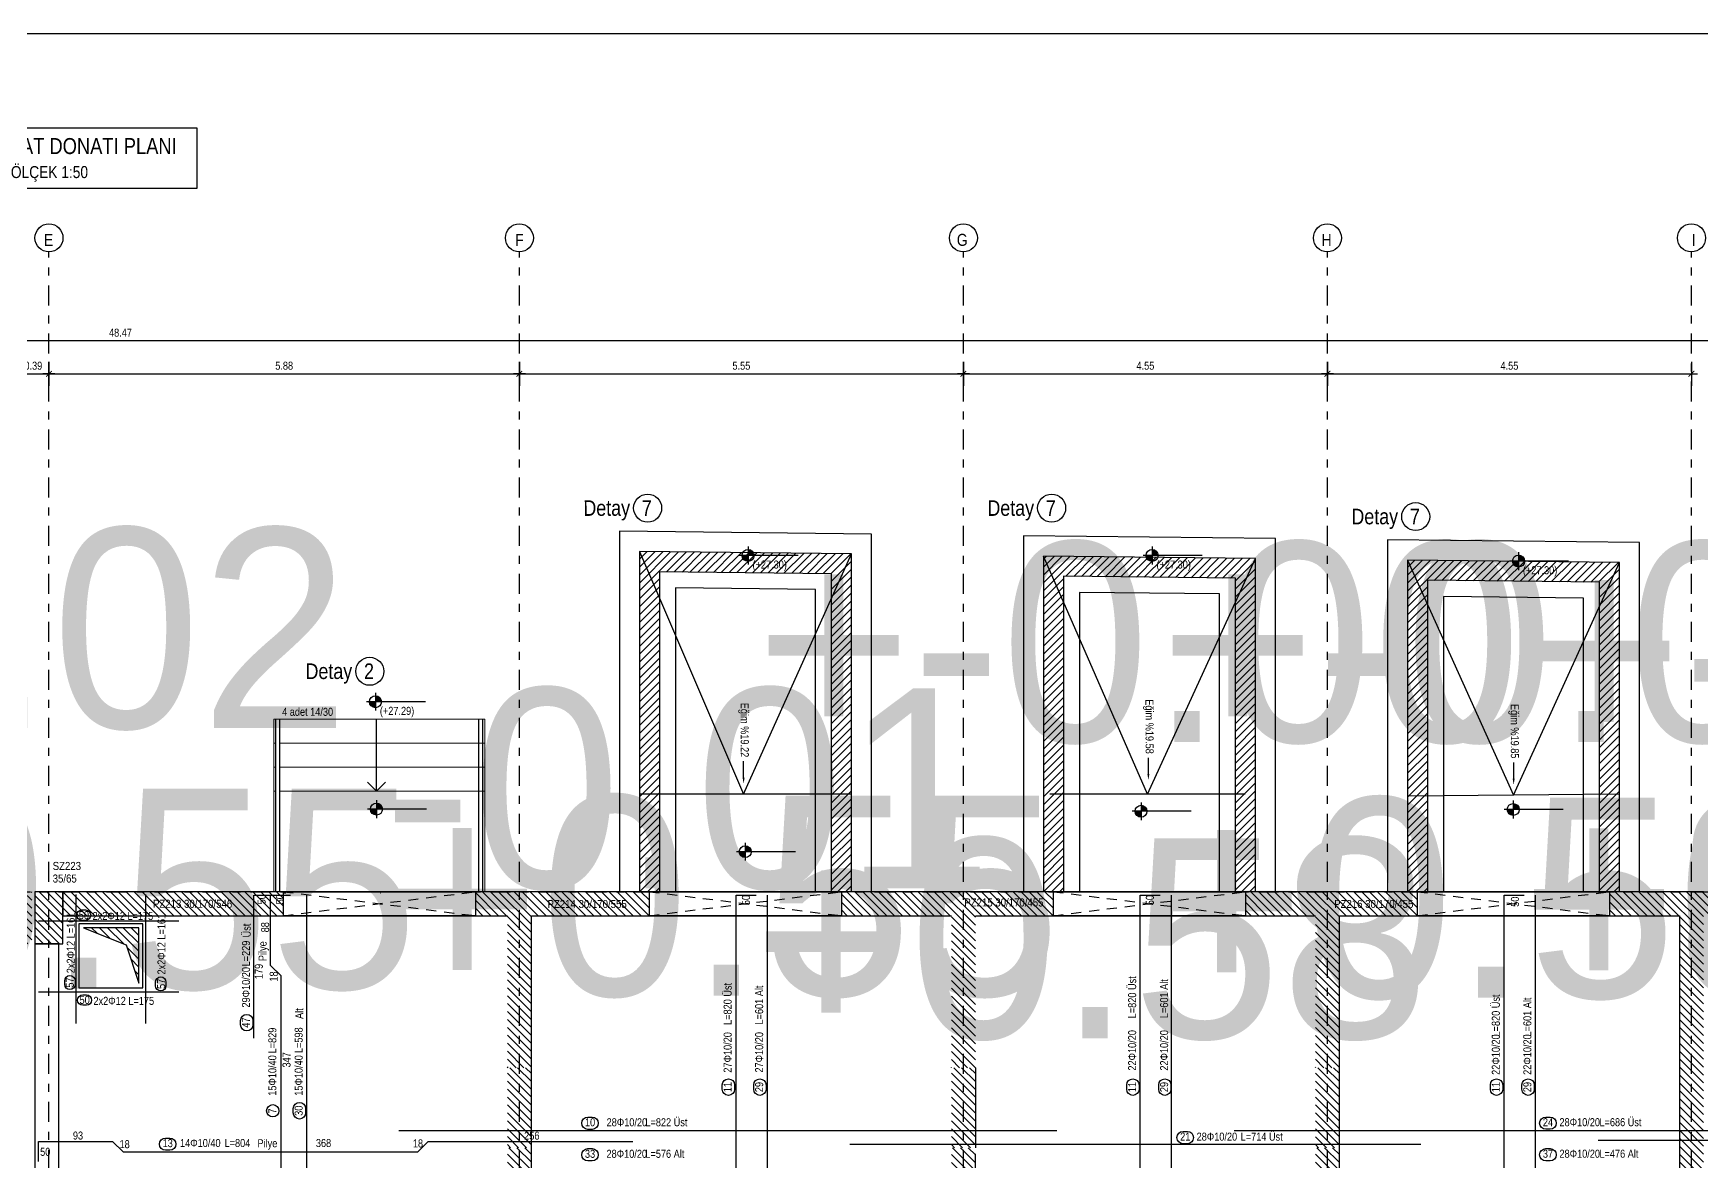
# Model space of a CAD drawing. Header units: metres. Extents: x 419734 to 420376, y 4564732 to 4565123.
# Drawn here: x 419954.22 to 419975.08, y 4565108.75 to 4565122.85 of the extents above; entities that cross this region are included whole.
import ezdxf
from ezdxf import colors
from ezdxf.entities.mleader import LeaderData, LeaderLine
from ezdxf.enums import TextEntityAlignment as Align
from ezdxf.math import Vec2, Vec3

# ---------------------------------------------------------------- set-up
doc = ezdxf.new("R2018")
doc.units = ezdxf.units.M
for name, pattern in [('CONTINUA', [0]), ('NASCOSTA', [0.375, 0.25, -0.125]), ('TRATTO-PUNTO', [1, 0.5, -0.25, 0, -0.25])]:
    doc.linetypes.add(name, pattern=pattern)
doc.layers.get('Defpoints').update_dxf_attribs({"color": 5})
for name, color, linetype in [("07-ENTITA' COPRENTE", 7, 'Continuous'), ('07-TITOLI', 4, 'CONTINUA'), ('SW_ASSI', 7, 'TRATTO-PUNTO'), ('SW_CANDELE', 252, 'Continuous'), ('SW_DIM', 33, 'Continuous'), ('SW_DIR', 33, 'Continuous'), ('SW_MAGRONE', 2, 'Continuous'), ('SW_QUOTE', 1, 'Continuous'), ('SW_SEZIONI-ARMATURA', 3, 'Continuous'), ('SW_SEZIONI_CARPENTERIA', 4, 'Continuous'), ('SW_SOTTILE_02', 1, 'Continuous'), ('SW_TESTI', 2, 'Continuous'), ('SW_TRATT_GRIGIO', 252, 'NASCOSTA'), ('SW_TRATTEGGIO_252', 252, 'Continuous'), ('SW_TXT_TESTI', 1, 'Continuous')]:
    doc.layers.add(name, color=color, linetype=linetype)
doc.layers.add('SWS_STR_Sottili-01', color=9, linetype='Continuous', lineweight=15)
doc.styles.add('Arial Narrow_5', font='ARIALN.TTF', dxfattribs={"height": 0.5})
doc.styles.add('ITALFERR', font='romans.shx', dxfattribs={"width": 0.8})
doc.styles.get("Standard").update_dxf_attribs({"font": 'arial.ttf'})
doc.styles.add('SWS', font='ARIALN.TTF')
doc.dimstyles.new('DIM-SW-50_m', dxfattribs={"dimtxt": 0.1, "dimasz": 0.075, "dimexe": 0.125, "dimexo": 0.125, "dimgap": 0.05, "dimtad": 1, "dimzin": 1, "dimdsep": 46, "dimtxsty": 'SWS', "dimblk1": 'D', "dimblk2": 'D', "dimsah": 1, "dimcen": 0.0075, "dimdle": 0.0625, "dimse1": 1, "dimse2": 1, "dimclrd": 256, "dimclre": 256, "dimclrt": 256, "dimazin": 0, "dimtfac": 0.75, "dimtmove": 1, "dimatfit": 3, "dimldrblk": 'D', "dimfxl": 0.125, "dimtvp": 1.5, "dimtolj": 1, "dimtzin": 0, "dimarcsym": 0})
pattern_1 = [(45, (109.6133, 107.38215), (-0.0494974746831, 0.0494974746831), [])]

# ---------------------------------------------------------------- blocks, each defined once
blk = doc.blocks.new('*U571')
at = {"layer": 'SW_TESTI', "color": 3, "style": 'ITALFERR', "width": 0.8}
for tag, p in [('EVENTUALE_1', (0, -0.6)), ('EVENTUALE_2', (0, -1.25))]:
    blk.add_attdef(tag, text='', height=0.3, dxfattribs=at).set_placement(p, align=Align.CENTER)
at = {"layer": 'SW_TESTI', "color": 2, "style": 'ITALFERR', "width": 0.8}
blk.add_attdef('EVENTUALE_3', text='', height=0.3, dxfattribs=at).set_placement((0, -1.9), align=Align.CENTER)
at = {"color": 255}
blk.add_wipeout([(-3.694, 1.5), (-3.694, 0), (3.694, 0), (3.694, 1.5)], dxfattribs=at).dxf.layer = "07-ENTITA' COPRENTE"
at = {"layer": 'SW_SOTTILE_02', "ltscale": 0.02}
blk.add_lwpolyline([(-3.694, 0), (3.694, 0), (3.694, 1.5), (-3.694, 1.5)], close=True, dxfattribs=at)
at = {"layer": 'SW_TESTI', "color": 3, "style": 'ITALFERR', "width": 0.8}
blk.add_attdef('TITOLO', text='', height=0.4, dxfattribs=at).set_placement((0, 0.85), align=Align.CENTER)
at = {"layer": 'SW_TESTI', "color": 2, "style": 'ITALFERR', "width": 0.8}
blk.add_attdef('SCALA', text='', height=0.3, dxfattribs=at).set_placement((0, 0.25), align=Align.CENTER)
blk = doc.blocks.new('*U189')
h = blk.add_hatch(color=256)
h.dxf.hatch_style = 1
h.paths.add_polyline_path([(0, 0), (-0.00149, 0, 0.198912), (-0.00105, -0.00105, 0.198912), (0, -0.00149)])
h.paths.add_polyline_path([(0.00149, 0, 0.198912), (0.00105, 0.00105, 0.198912), (0, 0.00149), (0, 0)])
for p, q in [((0.01253, 0), (-0.00223, 0)), ((0, 0.00223), (0, -0.00223))]:
    blk.add_line(p, q)
blk.add_circle((0, 0), 0.00149)
at = {"color": 2, "lineweight": 30, "flags": 104}
blk.add_attdef('TRAC', text='', height=0.0025, dxfattribs=at).set_placement((0.00191, 0.00337), align=Align.TOP_LEFT)
blk = doc.blocks.new('D')
for p, q in [((-1, 0), (1, 0)), ((0, 2), (0, -2))]:
    blk.add_line(p, q)
at = {"const_width": 0.141}
blk.add_lwpolyline([(0.48, 0.48), (-0.48, -0.48)], dxfattribs=at)
blk = doc.blocks.new('*D613')
at = {"layer": 'Defpoints', "color": 0, "ltscale": 0.5, "transparency": 16777216}
for p in [(419954.418, 4565118.597), (419954.028, 4565118.169), (419954.418, 4565118.184)]:
    blk.add_point(p, dxfattribs=at)
at = {"layer": 'SW_DIM', "lineweight": -2, "ltscale": 0.5, "transparency": 16777216}
blk.add_line((419954.103, 4565118.597), (419954.343, 4565118.597), dxfattribs=at)
at = {"layer": 'SW_DIM', "lineweight": -2, "ltscale": 0.5, "transparency": 16777216, "xscale": 0.075, "yscale": 0.075, "zscale": 0.075, "rotation": 180}
blk.add_blockref('D', (419954.028, 4565118.597), dxfattribs=at)
at = {"layer": 'SW_DIM', "lineweight": -2, "ltscale": 0.5, "transparency": 16777216, "xscale": 0.075, "yscale": 0.075, "zscale": 0.075}
blk.add_blockref('D', (419954.418, 4565118.597), dxfattribs=at)
at = {"layer": 'SW_DIM', "ltscale": 0.5, "transparency": 16777216, "insert": (419954.223, 4565118.698), "char_height": 0.1, "attachment_point": 5, "style": 'SWS'}
blk.add_mtext('\\A1;0.39', dxfattribs=at)
blk = doc.blocks.new('*D614')
at = {"layer": 'Defpoints', "color": 0, "ltscale": 0.5, "transparency": 16777216}
for p in [(419960.298, 4565118.597), (419954.418, 4565118.184), (419960.298, 4565118.154)]:
    blk.add_point(p, dxfattribs=at)
at = {"layer": 'SW_DIM', "lineweight": -2, "ltscale": 0.5, "transparency": 16777216}
blk.add_line((419954.493, 4565118.597), (419960.223, 4565118.597), dxfattribs=at)
at = {"layer": 'SW_DIM', "lineweight": -2, "ltscale": 0.5, "transparency": 16777216, "xscale": 0.075, "yscale": 0.075, "zscale": 0.075, "rotation": 180}
blk.add_blockref('D', (419954.418, 4565118.597), dxfattribs=at)
at = {"layer": 'SW_DIM', "lineweight": -2, "ltscale": 0.5, "transparency": 16777216, "xscale": 0.075, "yscale": 0.075, "zscale": 0.075}
blk.add_blockref('D', (419960.298, 4565118.597), dxfattribs=at)
at = {"layer": 'SW_DIM', "ltscale": 0.5, "transparency": 16777216, "insert": (419957.358, 4565118.698), "char_height": 0.1, "attachment_point": 5, "style": 'SWS'}
blk.add_mtext('\\A1;5.88', dxfattribs=at)
blk = doc.blocks.new('*D615')
at = {"layer": 'Defpoints', "color": 0, "ltscale": 0.5, "transparency": 16777216}
for p in [(419965.848, 4565118.597), (419960.298, 4565118.154), (419965.848, 4565118.048)]:
    blk.add_point(p, dxfattribs=at)
at = {"layer": 'SW_DIM', "lineweight": -2, "ltscale": 0.5, "transparency": 16777216}
blk.add_line((419960.373, 4565118.597), (419965.773, 4565118.597), dxfattribs=at)
at = {"layer": 'SW_DIM', "lineweight": -2, "ltscale": 0.5, "transparency": 16777216, "xscale": 0.075, "yscale": 0.075, "zscale": 0.075, "rotation": 180}
blk.add_blockref('D', (419960.298, 4565118.597), dxfattribs=at)
at = {"layer": 'SW_DIM', "lineweight": -2, "ltscale": 0.5, "transparency": 16777216, "xscale": 0.075, "yscale": 0.075, "zscale": 0.075}
blk.add_blockref('D', (419965.848, 4565118.597), dxfattribs=at)
at = {"layer": 'SW_DIM', "ltscale": 0.5, "transparency": 16777216, "insert": (419963.073, 4565118.698), "char_height": 0.1, "attachment_point": 5, "style": 'SWS'}
blk.add_mtext('\\A1;5.55', dxfattribs=at)
blk = doc.blocks.new('*D616')
at = {"layer": 'Defpoints', "color": 0, "ltscale": 0.5, "transparency": 16777216}
for p in [(419970.398, 4565118.597), (419965.848, 4565118.048), (419970.398, 4565117.957)]:
    blk.add_point(p, dxfattribs=at)
at = {"layer": 'SW_DIM', "lineweight": -2, "ltscale": 0.5, "transparency": 16777216}
blk.add_line((419965.923, 4565118.597), (419970.323, 4565118.597), dxfattribs=at)
at = {"layer": 'SW_DIM', "lineweight": -2, "ltscale": 0.5, "transparency": 16777216, "xscale": 0.075, "yscale": 0.075, "zscale": 0.075, "rotation": 180}
blk.add_blockref('D', (419965.848, 4565118.597), dxfattribs=at)
at = {"layer": 'SW_DIM', "lineweight": -2, "ltscale": 0.5, "transparency": 16777216, "xscale": 0.075, "yscale": 0.075, "zscale": 0.075}
blk.add_blockref('D', (419970.398, 4565118.597), dxfattribs=at)
at = {"layer": 'SW_DIM', "ltscale": 0.5, "transparency": 16777216, "insert": (419968.123, 4565118.698), "char_height": 0.1, "attachment_point": 5, "style": 'SWS'}
blk.add_mtext('\\A1;4.55', dxfattribs=at)
blk = doc.blocks.new('*D617')
at = {"layer": 'Defpoints', "color": 0, "ltscale": 0.5, "transparency": 16777216}
for p in [(419974.948, 4565118.597), (419970.398, 4565117.957), (419974.948, 4565118.018)]:
    blk.add_point(p, dxfattribs=at)
at = {"layer": 'SW_DIM', "lineweight": -2, "ltscale": 0.5, "transparency": 16777216}
blk.add_line((419970.473, 4565118.597), (419974.873, 4565118.597), dxfattribs=at)
at = {"layer": 'SW_DIM', "lineweight": -2, "ltscale": 0.5, "transparency": 16777216, "xscale": 0.075, "yscale": 0.075, "zscale": 0.075, "rotation": 180}
blk.add_blockref('D', (419970.398, 4565118.597), dxfattribs=at)
at = {"layer": 'SW_DIM', "lineweight": -2, "ltscale": 0.5, "transparency": 16777216, "xscale": 0.075, "yscale": 0.075, "zscale": 0.075}
blk.add_blockref('D', (419974.948, 4565118.597), dxfattribs=at)
at = {"layer": 'SW_DIM', "ltscale": 0.5, "transparency": 16777216, "insert": (419972.673, 4565118.698), "char_height": 0.1, "attachment_point": 5, "style": 'SWS'}
blk.add_mtext('\\A1;4.55', dxfattribs=at)
blk = doc.blocks.new('*D619')
at = {"layer": 'Defpoints', "color": 0, "ltscale": 0.5, "transparency": 16777216}
for p in [(419931.075, 4565119.01), (419931.075, 4565118.324), (419979.548, 4565118.324)]:
    blk.add_point(p, dxfattribs=at)
at = {"layer": 'SW_DIM', "lineweight": -2, "ltscale": 0.5, "transparency": 16777216}
blk.add_line((419979.473, 4565119.01), (419931.15, 4565119.01), dxfattribs=at)
at = {"layer": 'SW_DIM', "lineweight": -2, "ltscale": 0.5, "transparency": 16777216, "xscale": 0.075, "yscale": 0.075, "zscale": 0.075, "rotation": 180}
blk.add_blockref('D', (419931.075, 4565119.01), dxfattribs=at)
at = {"layer": 'SW_DIM', "lineweight": -2, "ltscale": 0.5, "transparency": 16777216, "xscale": 0.075, "yscale": 0.075, "zscale": 0.075}
blk.add_blockref('D', (419979.548, 4565119.01), dxfattribs=at)
at = {"layer": 'SW_DIM', "ltscale": 0.5, "transparency": 16777216, "insert": (419955.312, 4565119.111), "char_height": 0.1, "attachment_point": 5, "style": 'SWS'}
blk.add_mtext('\\A1;48.47', dxfattribs=at)

msp = doc.modelspace()

# ---------------------------------------------------------------- hatches: boundary and pattern name
at = {"layer": 'SW_TRATTEGGIO_252'}
h = msp.add_hatch(dxfattribs=at)
h.set_pattern_fill('_USER', color=256, scale=0.07, angle=45, pattern_type=0)
h.set_pattern_definition(pattern_1)
h.paths.add_polyline_path([(419964.44817, 4565116.34634), (419961.79817, 4565116.37566), (419961.79817, 4565112.1248), (419962.04817, 4565112.1248), (419962.04817, 4565116.12288), (419964.19817, 4565116.09909), (419964.19817, 4565112.1248), (419964.44817, 4565112.1248)])
h = msp.add_hatch(dxfattribs=at)
h.set_pattern_fill('_USER', color=256, scale=0.07, angle=45, pattern_type=0)
h.set_pattern_definition(pattern_1)
h.paths.add_polyline_path([(419967.09817, 4565116.067), (419969.24817, 4565116.04321), (419969.24817, 4565112.1248), (419969.49817, 4565112.1248), (419969.49817, 4565116.29046), (419966.84817, 4565116.31978), (419966.84817, 4565112.1248), (419967.09817, 4565112.1248)])
h = msp.add_hatch(dxfattribs=at)
h.set_pattern_fill('_USER', color=256, scale=0.07, angle=45, pattern_type=0)
h.set_pattern_definition(pattern_1)
h.paths.add_polyline_path([(419974.04817, 4565116.24011), (419971.39817, 4565116.26943), (419971.39817, 4565112.1248), (419971.64817, 4565112.1248), (419971.64817, 4565116.01665), (419973.79817, 4565115.99286), (419973.79817, 4565112.1248), (419974.04817, 4565112.1248)])
h = msp.add_hatch(dxfattribs=at)
h.set_pattern_fill('_USER', color=256, scale=0.07, angle=135, pattern_type=0)
h.set_pattern_definition([(135, (419903.25018, 4565202.766886), (-0.049497475, -0.049497475), [])])
edge = h.paths.add_edge_path()
edge.add_line((419974.79817, 4565109.9248), (419974.79817, 4565106.3248))
edge.add_line((419974.79817, 4565106.3248), (419970.54817, 4565106.3248))
edge.add_line((419970.54817, 4565106.3248), (419970.54817, 4565108.9248))
edge.add_line((419970.54817, 4565108.9248), (419970.24817, 4565108.9248))
edge.add_line((419970.24817, 4565108.9248), (419970.24817, 4565106.3248))
edge.add_line((419970.24817, 4565106.3248), (419965.99817, 4565106.3248))
edge.add_line((419965.99817, 4565106.3248), (419965.99817, 4565108.9248))
edge.add_line((419965.99817, 4565108.9248), (419965.69817, 4565108.9248))
edge.add_line((419965.69817, 4565108.9248), (419965.69817, 4565106.3248))
edge.add_line((419965.69817, 4565106.3248), (419960.44817, 4565106.3248))
edge.add_line((419960.44817, 4565106.3248), (419960.44817, 4565108.9248))
edge.add_line((419960.44817, 4565108.9248), (419960.14817, 4565108.9248))
edge.add_line((419960.14817, 4565108.9248), (419960.14817, 4565106.0248))
edge.add_line((419960.14817, 4565106.0248), (419965.99817, 4565106.0248))
edge.add_line((419965.99817, 4565106.0248), (419970.24817, 4565106.0248))
edge.add_line((419970.24817, 4565106.0248), (419975.09817, 4565106.0248))
edge.add_line((419975.09817, 4565106.0248), (419975.09817, 4565109.93197))
h.paths.add_polyline_path([(419960.67317, 4565099.3248), (419960.02317, 4565099.3248), (419960.02317, 4565098.9748), (419960.67317, 4565098.9748)])
h.paths.add_polyline_path([(419935.49057, 4565106.6248), (419934.84057, 4565106.6248), (419934.84057, 4565105.9748), (419935.49057, 4565105.9748)])
h.paths.add_polyline_path([(419939.35571, 4565106.6248), (419938.70571, 4565106.6248), (419938.70571, 4565105.9748), (419939.35571, 4565105.9748)])
h.paths.add_polyline_path([(419931.42544, 4565106.6248), (419931.07544, 4565106.6248), (419931.07544, 4565105.9748), (419931.42544, 4565105.9748)])
h.paths.add_polyline_path([(419939.35571, 4565099.3248), (419938.70571, 4565099.3248), (419938.70571, 4565098.9748), (419939.35571, 4565098.9748)])
h.paths.add_polyline_path([(419954.59317, 4565099.6248), (419954.24317, 4565099.6248), (419954.24317, 4565098.9748), (419954.59317, 4565098.9748)])
h.paths.add_polyline_path([(419954.20317, 4565099.6248), (419953.85317, 4565099.6248), (419953.85317, 4565098.9748), (419954.20317, 4565098.9748)])
h.paths.add_polyline_path([(419954.59317, 4565112.1248), (419954.24317, 4565112.1248), (419954.24317, 4565111.4748), (419954.59317, 4565111.4748)])
h.paths.add_polyline_path([(419954.20317, 4565112.1248), (419953.85317, 4565112.1248), (419953.85317, 4565111.4748), (419954.20317, 4565111.4748)])
h.paths.add_polyline_path([(419955.59317, 4565112.1248), (419954.59317, 4565112.1248), (419954.59317, 4565111.8248), (419955.59317, 4565111.8248)])
h.paths.add_polyline_path([(419936.60571, 4565111.8248), (419936.60571, 4565112.1248), (419931.07544, 4565112.1248), (419931.07544, 4565106.6248), (419931.37544, 4565106.6248), (419931.37544, 4565111.8248)])
h.paths.add_polyline_path([(419940.90871, 4565111.8248), (419940.90871, 4565112.1248), (419939.30591, 4565112.1248), (419938.40571, 4565112.1248), (419938.40571, 4565111.8248)])
h.paths.add_polyline_path([(419948.65494, 4565111.8248), (419948.65494, 4565112.1248), (419944.51271, 4565112.1248), (419944.51271, 4565111.8248)])
h.paths.add_polyline_path([(419952.25894, 4565112.1248), (419952.25894, 4565111.8248), (419953.85317, 4565111.8248), (419953.85317, 4565112.1248)])
h.paths.add_polyline_path([(419957.34817, 4565111.8248), (419957.34817, 4565112.1248), (419955.59317, 4565112.1248), (419955.59317, 4565111.8248)])
h.paths.add_polyline_path([(419961.92317, 4565111.8248), (419961.92317, 4565112.1248), (419960.04837, 4565112.1248), (419959.74817, 4565112.1248), (419959.74817, 4565111.8248), (419960.04837, 4565111.8248), (419960.14817, 4565111.8248), (419960.14817, 4565109.9248), (419960.44817, 4565109.9248), (419960.44817, 4565111.8248)])
h.paths.add_polyline_path([(419966.97317, 4565111.8248), (419966.97317, 4565112.1248), (419964.32317, 4565112.1248), (419964.32317, 4565111.8248), (419965.69817, 4565111.8248), (419965.69817, 4565109.9248), (419965.99817, 4565109.9248), (419965.99817, 4565111.8248)])
h.paths.add_polyline_path([(419971.52317, 4565111.8248), (419971.52317, 4565112.1248), (419969.37317, 4565112.1248), (419969.37317, 4565111.8248), (419970.24817, 4565111.8248), (419970.24817, 4565109.9248), (419970.54817, 4565109.9248), (419970.54817, 4565111.8248)])
h.paths.add_polyline_path([(419973.92317, 4565112.1248), (419973.92317, 4565111.8248), (419974.79817, 4565111.8248), (419974.79817, 4565109.9248), (419975.09817, 4565109.93197), (419975.09817, 4565111.8248), (419975.09817, 4565112.1248)])
h.paths.add_polyline_path([(419975.97317, 4565111.8248), (419975.97317, 4565112.1248), (419975.09817, 4565112.1248), (419975.09817, 4565111.8248)])
h.paths.add_polyline_path([(419976.34817, 4565098.9748), (419976.34817, 4565099.2748), (419975.59817, 4565099.2748), (419975.59817, 4565098.9748)])
h.paths.add_polyline_path([(419978.74817, 4565099.2748), (419978.74817, 4565098.9748), (419979.54817, 4565098.9748), (419979.54817, 4565106.6248), (419979.54817, 4565112.1248), (419978.37317, 4565112.1248), (419978.37317, 4565111.8248), (419979.24817, 4565111.8248), (419979.24817, 4565099.2748)])
h.paths.add_polyline_path([(419973.44817, 4565099.2748), (419973.44817, 4565098.9748), (419974.79817, 4565098.9748), (419974.79817, 4565099.2748)])
h.paths.add_polyline_path([(419965.29817, 4565099.2748), (419965.29817, 4565098.9748), (419971.04817, 4565098.9748), (419971.04817, 4565099.2748)])
h.paths.add_polyline_path([(419962.89817, 4565098.9748), (419962.89817, 4565099.2748), (419960.67317, 4565099.2748), (419960.67317, 4565098.9748)])
h.paths.add_polyline_path([(419959.74817, 4565099.2748), (419959.74817, 4565098.9748), (419960.02317, 4565098.9748), (419960.02317, 4565099.2748)])
h.paths.add_polyline_path([(419957.34817, 4565098.9748), (419957.34817, 4565099.2748), (419955.59317, 4565099.2748), (419955.59317, 4565098.9748)])
h.paths.add_polyline_path([(419952.69367, 4565098.9748), (419952.69367, 4565099.2748), (419939.35571, 4565099.2748), (419939.35571, 4565098.9748)])
h.paths.add_polyline_path([(419934.27544, 4565099.2748), (419934.27544, 4565098.9748), (419938.70571, 4565098.9748), (419938.70571, 4565099.2748)])
h.paths.add_polyline_path([(419931.87544, 4565098.9748), (419931.87544, 4565099.2748), (419931.37544, 4565099.2748), (419931.37544, 4565105.9748), (419931.07544, 4565105.9748), (419931.07544, 4565098.9748)])
h = msp.add_hatch(dxfattribs=at)
h.set_pattern_fill('_USER', color=256, scale=0.07, angle=135, pattern_type=0)
h.set_pattern_definition([(135, (90.62555, 133.93215), (-0.0494974746831, -0.0494974746831), [])])
h.paths.add_polyline_path([(419955.54317, 4565110.98027), (419955.54317, 4565111.6748), (419954.84959, 4565111.6748), (419955.3817, 4565111.46211)])
h = msp.add_hatch(dxfattribs=at)
h.set_pattern_fill('_USER', color=256, scale=0.07, angle=135, pattern_type=0)
h.set_pattern_definition([(135, (99.5133, 122.38215), (-0.0494974746831, -0.0494974746831), [])])
h.paths.add_polyline_path([(419960.44817, 4565109.9248), (419960.14817, 4565109.9248), (419960.14817, 4565108.9248), (419960.44817, 4565108.9248)])
h = msp.add_hatch(dxfattribs=at)
h.set_pattern_fill('_USER', color=256, scale=0.07, angle=135, pattern_type=0)
h.set_pattern_definition([(135, (105.0633, 122.38215), (-0.0494974746831, -0.0494974746831), [])])
h.paths.add_polyline_path([(419965.99817, 4565109.9248), (419965.69817, 4565109.9248), (419965.69817, 4565108.9248), (419965.99817, 4565108.9248)])
h = msp.add_hatch(dxfattribs=at)
h.set_pattern_fill('_USER', color=256, scale=0.07, angle=135, pattern_type=0)
h.set_pattern_definition([(135, (109.6133, 122.38215), (-0.0494974746831, -0.0494974746831), [])])
h.paths.add_polyline_path([(419970.54817, 4565109.9248), (419970.24817, 4565109.9248), (419970.24817, 4565108.9248), (419970.54817, 4565108.9248)])

# ---------------------------------------------------------------- linework, layer by layer
msp.add_line((419805.79921, 4565122.85209), (420103.04921, 4565122.85209))
at = {"linetype": 'ByBlock'}
for points in [[(419957.34817, 4565112.1248), (419959.74817, 4565112.1248), (419959.74817, 4565111.8248), (419957.34817, 4565111.8248)], [(419961.92317, 4565112.1248), (419964.32317, 4565112.1248), (419964.32317, 4565111.8248), (419961.92317, 4565111.8248)], [(419966.97317, 4565112.1248), (419969.37317, 4565112.1248), (419969.37317, 4565111.8248), (419966.97317, 4565111.8248)], [(419971.52317, 4565112.1248), (419973.92317, 4565112.1248), (419973.92317, 4565111.8248), (419971.52317, 4565111.8248)]]:
    msp.add_lwpolyline(points, close=True, dxfattribs=at)
at = {"layer": 'SW_ASSI', "ltscale": 0.5}
for points in [[(419954.41817, 4565095.44923), (419954.41817, 4565120.12084)], [(419960.29817, 4565095.44923), (419960.29817, 4565120.12084)], [(419965.84817, 4565095.44923), (419965.84817, 4565120.12084)], [(419970.39817, 4565095.44923), (419970.39817, 4565120.12084)], [(419974.94817, 4565095.44923), (419974.94817, 4565120.12084)], [(419928.1377, 4565112.1248), (419981.18249, 4565112.1248)]]:
    msp.add_lwpolyline(points, dxfattribs=at)
at = {"layer": 'SW_CANDELE'}
for q in [(419958.51194, 4565114.27929), (419958.3988, 4565113.49243), (419958.62507, 4565113.49243)]:
    msp.add_line((419958.51194, 4565113.37929), q, dxfattribs=at)
at = {"layer": 'SW_MAGRONE'}
for points in [[(419964.69817, 4565112.1248), (419964.69817, 4565116.59359), (419961.54817, 4565116.62845), (419961.54817, 4565112.1248)], [(419969.74817, 4565112.1248), (419969.74817, 4565116.53771), (419966.59817, 4565116.57256), (419966.59817, 4565112.1248)], [(419974.29817, 4565112.1248), (419974.29817, 4565116.48736), (419971.14817, 4565116.52221), (419971.14817, 4565112.1248)], [(419963.99817, 4565112.1248), (419963.99817, 4565115.90129), (419962.24817, 4565115.92066), (419962.24817, 4565112.1248)], [(419969.04817, 4565112.1248), (419969.04817, 4565115.84541), (419967.29817, 4565115.86477), (419967.29817, 4565112.1248)], [(419973.59817, 4565112.1248), (419973.59817, 4565115.79506), (419971.84817, 4565115.81443), (419971.84817, 4565112.1248)], [(419955.59317, 4565112.1248), (419954.59317, 4565112.1248), (419954.59317, 4565111.8248), (419960.14817, 4565111.8248)], [(419975.09817, 4565112.1248), (419955.59317, 4565112.1248)], [(419955.54317, 4565110.98027), (419955.54317, 4565111.6748), (419954.84959, 4565111.6748), (419955.3817, 4565111.46211), (419955.54317, 4565110.98027)], [(419960.44817, 4565111.8248), (419965.69817, 4565111.8248)], [(419965.69817, 4565106.3248), (419965.69817, 4565106.3248), (419960.44817, 4565106.3248), (419960.44817, 4565111.8248)], [(419965.99817, 4565111.8248), (419970.24817, 4565111.8248)], [(419970.54817, 4565111.8248), (419974.79817, 4565111.8248)], [(419974.79817, 4565111.8248), (419974.79817, 4565106.3248), (419970.54817, 4565106.3248), (419970.54817, 4565111.8248)], [(419965.99817, 4565109.9248), (419965.99817, 4565108.9248)], [(419970.24817, 4565106.3248), (419970.24817, 4565106.3248), (419965.99817, 4565106.3248), (419965.99817, 4565108.84937)]]:
    msp.add_lwpolyline(points, dxfattribs=at)
for points in [[(419955.59317, 4565110.9248), (419955.59317, 4565111.7248), (419954.79317, 4565111.7248), (419954.79317, 4565110.9248)], [(419954.54317, 4565111.4748), (419954.24317, 4565111.4748), (419954.24317, 4565106.6248), (419954.54317, 4565106.6248)]]:
    msp.add_lwpolyline(points, close=True, dxfattribs=at)
at = {"layer": 'SW_SEZIONI-ARMATURA'}
for points in [[(419954.75817, 4565110.47829), (419954.75817, 4565112.0898)], [(419955.62817, 4565110.47829), (419955.62817, 4565112.0898)], [(419956.97887, 4565110.29355), (419956.97887, 4565112.0798), (419957.43867, 4565112.0798)], [(419957.18867, 4565104.40105), (419957.18867, 4565107.4748), (419957.31867, 4565107.6048), (419957.31867, 4565111.07123), (419957.18867, 4565111.20123), (419957.18867, 4565112.0798)], [(419957.64267, 4565106.0948), (419957.64267, 4565112.0798)], [(419963.00617, 4565104.3823), (419963.00617, 4565112.0798), (419963.25617, 4565112.0798)], [(419963.40017, 4565106.0698), (419963.40017, 4565112.0798)], [(419968.05617, 4565104.3823), (419968.05617, 4565112.0798), (419968.30617, 4565112.0798)], [(419968.45017, 4565106.0698), (419968.45017, 4565112.0798)], [(419972.60617, 4565104.3823), (419972.60617, 4565112.0798), (419972.85617, 4565112.0798)], [(419973.00017, 4565106.0698), (419973.00017, 4565112.0798)], [(419954.28817, 4565111.7598), (419956.03967, 4565111.7598)], [(419954.28817, 4565110.87429), (419956.03967, 4565110.87429)], [(419954.28817, 4565108.7538), (419954.28817, 4565109.0038), (419955.21388, 4565109.0038), (419955.34388, 4565108.8738), (419959.02717, 4565108.8738), (419959.15717, 4565109.0038), (419961.71567, 4565109.0038)], [(419958.79192, 4565109.1418), (419967.01567, 4565109.1418)], [(419964.43067, 4565108.9688), (419971.56567, 4565108.9688)], [(419969.23067, 4565109.1418), (419976.09067, 4565109.1418)], [(419973.78067, 4565109.0188), (419979.50317, 4565109.0188), (419979.50317, 4565108.7688)]]:
    msp.add_lwpolyline(points, dxfattribs=at)
at = {"layer": 'SW_SEZIONI_CARPENTERIA'}
for points in [[(419964.44817, 4565112.1248), (419964.44817, 4565116.34634), (419961.79817, 4565116.37566), (419961.79817, 4565112.1248)], [(419969.49817, 4565112.1248), (419969.49817, 4565116.29046), (419966.84817, 4565116.31978), (419966.84817, 4565112.1248)], [(419974.04817, 4565112.1248), (419974.04817, 4565116.24011), (419971.39817, 4565116.26943), (419971.39817, 4565112.1248)], [(419964.19817, 4565112.1248), (419964.19817, 4565116.09909), (419962.04817, 4565116.12288), (419962.04817, 4565112.1248)], [(419969.24817, 4565112.1248), (419969.24817, 4565116.04321), (419967.09817, 4565116.067), (419967.09817, 4565112.1248)], [(419973.79817, 4565112.1248), (419973.79817, 4565115.99286), (419971.64817, 4565116.01665), (419971.64817, 4565112.1248)]]:
    msp.add_lwpolyline(points, dxfattribs=at)
msp.add_lwpolyline([(419954.59317, 4565112.1248), (419954.24317, 4565112.1248), (419954.24317, 4565111.4748), (419954.59317, 4565111.4748)], close=True, dxfattribs=at)
at = {"layer": 'SW_TRATT_GRIGIO', "ltscale": 0.5}
for points in [[(419957.34817, 4565111.8248), (419959.74817, 4565112.1248)], [(419957.34817, 4565112.1248), (419959.74817, 4565111.8248)], [(419961.92317, 4565111.8248), (419964.32317, 4565112.1248)], [(419961.92317, 4565112.1248), (419964.32317, 4565111.8248)], [(419966.97317, 4565111.8248), (419969.37317, 4565112.1248)], [(419966.97317, 4565112.1248), (419969.37317, 4565111.8248)], [(419971.52317, 4565111.8248), (419973.92317, 4565112.1248)], [(419971.52317, 4565112.1248), (419973.92317, 4565111.8248)]]:
    msp.add_lwpolyline(points, dxfattribs=at)
for points in [[(419957.34817, 4565112.1248), (419959.74817, 4565112.1248), (419959.74817, 4565111.8248), (419957.34817, 4565111.8248)], [(419961.92317, 4565112.1248), (419964.32317, 4565112.1248), (419964.32317, 4565111.8248), (419961.92317, 4565111.8248)], [(419966.97317, 4565112.1248), (419969.37317, 4565112.1248), (419969.37317, 4565111.8248), (419966.97317, 4565111.8248)], [(419971.52317, 4565112.1248), (419973.92317, 4565112.1248), (419973.92317, 4565111.8248), (419971.52317, 4565111.8248)]]:
    msp.add_lwpolyline(points, close=True, dxfattribs=at)
at = {"layer": 'SW_TXT_TESTI', "linetype": 'ByBlock'}
for p, q in [((419957.25317, 4565112.1248), (419957.25317, 4565114.27929)), ((419957.30317, 4565112.1248), (419957.30317, 4565114.27929)), ((419959.79317, 4565112.1248), (419959.79317, 4565114.27929)), ((419959.84317, 4565112.1248), (419959.84317, 4565114.27929)), ((419964.44817, 4565113.3433), (419961.79817, 4565113.3433)), ((419969.36817, 4565113.3433), (419966.92817, 4565113.3433)), ((419974.04317, 4565113.34461), (419971.40317, 4565113.31699))]:
    msp.add_line(p, q, dxfattribs=at)
for points in [[(419961.79817, 4565116.37566), (419963.09817, 4565113.3433), (419964.44817, 4565116.34634)], [(419968.14817, 4565113.3433), (419966.84817, 4565116.31978)], [(419968.14817, 4565113.3433), (419969.49817, 4565116.29046)], [(419971.39817, 4565116.26943), (419972.72317, 4565113.3308), (419974.04817, 4565116.24011)]]:
    msp.add_lwpolyline(points, dxfattribs=at)
at = {"layer": 'SW_TXT_TESTI'}
for points in [[(419954.82923, 4565111.89646), (419954.87513, 4565111.89646, -1), (419954.87513, 4565111.76641), (419954.82923, 4565111.76641, -1)], [(419954.61569, 4565110.96508), (419954.61569, 4565111.01098, -1), (419954.74574, 4565111.01098), (419954.74574, 4565110.96508, -1)], [(419955.74981, 4565110.94963), (419955.74981, 4565110.99553, -1), (419955.87986, 4565110.99553), (419955.87986, 4565110.94963, -1)], [(419954.84053, 4565110.83526), (419954.88643, 4565110.83526, -1), (419954.88643, 4565110.70521), (419954.84053, 4565110.70521, -1)], [(419956.81328, 4565110.46038), (419956.81328, 4565110.51438, -1), (419956.96628, 4565110.51438), (419956.96628, 4565110.46038, -1)], [(419962.8339, 4565109.65489), (419962.8339, 4565109.70889, -1), (419962.9869, 4565109.70889), (419962.9869, 4565109.65489, -1)], [(419963.2279, 4565109.65489), (419963.2279, 4565109.70889, -1), (419963.3809, 4565109.70889), (419963.3809, 4565109.65489, -1)], [(419967.8902, 4565109.65489), (419967.8902, 4565109.70889, -1), (419968.0432, 4565109.70889), (419968.0432, 4565109.65489, -1)], [(419968.28976, 4565109.65489), (419968.28976, 4565109.70889, -1), (419968.44276, 4565109.70889), (419968.44276, 4565109.65489, -1)], [(419972.43594, 4565109.65489), (419972.43594, 4565109.70889, -1), (419972.58894, 4565109.70889), (419972.58894, 4565109.65489, -1)], [(419972.82994, 4565109.65489), (419972.82994, 4565109.70889, -1), (419972.98294, 4565109.70889), (419972.98294, 4565109.65489, -1)], [(419957.47207, 4565109.35932), (419957.47207, 4565109.41332, -1), (419957.62507, 4565109.41332), (419957.62507, 4565109.35932, -1)], [(419961.15374, 4565109.30693), (419961.20774, 4565109.30693, -1), (419961.20774, 4565109.15393), (419961.15374, 4565109.15393, -1)], [(419973.12723, 4565109.30776), (419973.18123, 4565109.30776, -1), (419973.18123, 4565109.15476), (419973.12723, 4565109.15476, -1)], [(419955.87478, 4565109.04608), (419955.92878, 4565109.04608, -1), (419955.92878, 4565108.89308), (419955.87478, 4565108.89308, -1)], [(419968.5934, 4565109.12737), (419968.6474, 4565109.12737, -1), (419968.6474, 4565108.97437), (419968.5934, 4565108.97437, -1)], [(419961.15374, 4565108.91293), (419961.20774, 4565108.91293, -1), (419961.20774, 4565108.75993), (419961.15374, 4565108.75993, -1)], [(419973.12723, 4565108.91376), (419973.18123, 4565108.91376, -1), (419973.18123, 4565108.76076), (419973.12723, 4565108.76076, -1)]]:
    msp.add_lwpolyline(points, format="xyb", close=True, dxfattribs=at)
at = {"layer": 'SW_TXT_TESTI', "color": 1}
for centre in [(419954.41817, 4565120.29584), (419960.29817, 4565120.29584), (419965.84817, 4565120.29584), (419970.39817, 4565120.29584), (419974.94817, 4565120.29584), (419961.90131, 4565116.91866), (419966.95131, 4565116.91866), (419971.50131, 4565116.81243), (419958.42817, 4565114.87919)]:
    msp.add_circle(centre, 0.175, dxfattribs=at)
at = {"layer": 'SW_TXT_TESTI'}
msp.add_circle((419957.21528, 4565109.38681), 0.0765, dxfattribs=at)
at = {"layer": 'SWS_STR_Sottili-01', "color": 1}
for p, q in [((419958.51194, 4565113.37929), (419958.51194, 4565114.27929)), ((419957.25317, 4565113.97929), (419957.22817, 4565113.97929)), ((419959.86817, 4565113.97929), (419957.30317, 4565113.97929)), ((419957.25317, 4565113.67929), (419957.22817, 4565113.67929)), ((419959.86817, 4565113.67929), (419957.30317, 4565113.67929)), ((419957.25317, 4565113.37929), (419957.22817, 4565113.37929)), ((419959.86817, 4565113.37929), (419957.30317, 4565113.37929)), ((419958.51194, 4565113.37929), (419958.3988, 4565113.49243)), ((419958.51194, 4565113.37929), (419958.62507, 4565113.49243))]:
    msp.add_line(p, q, dxfattribs=at)
at = {"layer": 'SWS_STR_Sottili-01'}
for p, q in [((419957.34817, 4565112.1043), (419957.37817, 4565112.1043)), ((419958.55967, 4565112.1043), (419958.56167, 4565112.1043))]:
    msp.add_line(p, q, dxfattribs=at)
at = {"layer": 'SWS_STR_Sottili-01', "color": 1}
msp.add_lwpolyline([(419957.22817, 4565112.1248), (419957.22817, 4565114.27929), (419959.86817, 4565114.27929), (419959.86817, 4565112.1248)], dxfattribs=at)

# ---------------------------------------------------------------- block references
at = {"layer": '07-TITOLI'}
ref = msp.add_blockref('*U571', (419954.42421, 4565120.91868), dxfattribs=dict(at, xscale=0.5, yscale=0.5, zscale=0.5))
ref.add_attrib('TITOLO', 'BODRUM KAT DONATI PLANI', dxfattribs={"layer": 'SW_TESTI', "color": 3, "height": 0.2, "style": 'SWS'}).set_placement((419954.42421, 4565121.34368), align=Align.CENTER)
ref.add_attrib('SCALA', 'ÖLÇEK 1:50', dxfattribs={"layer": 'SW_TESTI', "height": 0.15, "style": 'SWS'}).set_placement((419954.42421, 4565121.04368), align=Align.CENTER)
at = {"layer": 'SW_QUOTE', "ltscale": 0.5}
ref = msp.add_blockref('*U189', (419950.45694, 4565116.50116), dxfattribs=dict(at, xscale=50, yscale=50, zscale=50))
lines = msp.add_mtext('-0.02', dxfattribs={"layer": '0', "color": 2, "insert": (419950.55268, 4565116.66973), "char_height": 2.5, "attachment_point": 1})
ref.add_attrib('TRAC', '', (419950.55268, 4565116.66973), dxfattribs={"flags": 104}).embed_mtext(lines)
ref = msp.add_blockref('*U189', (419963.15694, 4565116.32681), dxfattribs=dict(at, xscale=50, yscale=50, zscale=50))
lines = msp.add_mtext('+-0.00', dxfattribs={"layer": '0', "color": 2, "insert": (419963.25268, 4565116.49537), "char_height": 2.5, "attachment_point": 1})
ref.add_attrib('TRAC', '', (419963.25268, 4565116.49537), dxfattribs={"flags": 104}).embed_mtext(lines)
ref = msp.add_blockref('*U189', (419968.20694, 4565116.32681), dxfattribs=dict(at, xscale=50, yscale=50, zscale=50))
lines = msp.add_mtext('+-0.00', dxfattribs={"layer": '0', "color": 2, "insert": (419968.30268, 4565116.49537), "char_height": 2.5, "attachment_point": 1})
ref.add_attrib('TRAC', '', (419968.30268, 4565116.49537), dxfattribs={"flags": 104}).embed_mtext(lines)
ref = msp.add_blockref('*U189', (419972.78687, 4565116.25593), dxfattribs=dict(at, xscale=50, yscale=50, zscale=50))
lines = msp.add_mtext('+-0.00', dxfattribs={"layer": '0', "color": 2, "insert": (419972.88261, 4565116.42449), "char_height": 2.5, "attachment_point": 1})
ref.add_attrib('TRAC', '', (419972.88261, 4565116.42449), dxfattribs={"flags": 104}).embed_mtext(lines)
ref = msp.add_blockref('*U189', (419958.49945, 4565114.49869), dxfattribs=dict(at, xscale=50, yscale=50, zscale=50))
lines = msp.add_mtext('-0.01', dxfattribs={"layer": '0', "color": 2, "insert": (419958.59519, 4565114.66725), "char_height": 2.5, "attachment_point": 1})
ref.add_attrib('TRAC', '', (419958.59519, 4565114.66725), dxfattribs={"flags": 104}).embed_mtext(lines)
ref = msp.add_blockref('*U189', (419950.48057, 4565113.24266), dxfattribs=dict(at, xscale=50, yscale=50, zscale=50))
lines = msp.add_mtext('+0.55', dxfattribs={"layer": '0', "color": 2, "insert": (419950.57631, 4565113.41123), "char_height": 2.5, "attachment_point": 1})
ref.add_attrib('TRAC', '', (419950.57631, 4565113.41123), dxfattribs={"flags": 104}).embed_mtext(lines)
ref = msp.add_blockref('*U189', (419958.51194, 4565113.15617), dxfattribs=dict(at, xscale=50, yscale=50, zscale=50))
lines = msp.add_mtext('+0.55', dxfattribs={"layer": '0', "color": 2, "insert": (419958.60768, 4565113.32473), "char_height": 2.5, "attachment_point": 1})
ref.add_attrib('TRAC', '', (419958.60768, 4565113.32473), dxfattribs={"flags": 104}).embed_mtext(lines)
ref = msp.add_blockref('*U189', (419972.72039, 4565113.15175), dxfattribs=dict(at, xscale=50, yscale=50, zscale=50))
lines = msp.add_mtext('+0.58', dxfattribs={"layer": '0', "color": 2, "insert": (419972.81613, 4565113.32031), "char_height": 2.5, "attachment_point": 1})
ref.add_attrib('TRAC', '', (419972.81613, 4565113.32031), dxfattribs={"flags": 104}).embed_mtext(lines)
ref = msp.add_blockref('*U189', (419968.06829, 4565113.12973), dxfattribs=dict(at, xscale=50, yscale=50, zscale=50))
lines = msp.add_mtext('+0.58', dxfattribs={"layer": '0', "color": 2, "insert": (419968.16403, 4565113.29829), "char_height": 2.5, "attachment_point": 1})
ref.add_attrib('TRAC', '', (419968.16403, 4565113.29829), dxfattribs={"flags": 104}).embed_mtext(lines)
ref = msp.add_blockref('*U189', (419963.12189, 4565112.62462), dxfattribs=dict(at, xscale=50, yscale=50, zscale=50))
lines = msp.add_mtext('+0.58', dxfattribs={"layer": '0', "color": 2, "insert": (419963.21763, 4565112.79318), "char_height": 2.5, "attachment_point": 1})
ref.add_attrib('TRAC', '', (419963.21763, 4565112.79318), dxfattribs={"flags": 104}).embed_mtext(lines)

# ---------------------------------------------------------------- texts
at = {"layer": 'SW_DIR', "char_height": 0.1, "width": 1.0719735, "attachment_point": 1, "style": 'Arial Narrow_5'}
for s, insert in [('(+27.{\\fArial Narrow|b0|i0|c162|p34;30})', (419963.2116, 4565116.26299)), ('(+27.{\\fArial Narrow|b0|i0|c162|p34;30})', (419968.2616, 4565116.26299)), ('(+27.{\\fArial Narrow|b0|i0|c162|p34;30})', (419972.84153, 4565116.19211)), ('4 adet 1{\\fArial Narrow|b0|i0|c162|p34;4}/30', (419957.33263, 4565114.42285)), ('(+27.{\\fArial Narrow|b0|i0|c162|p34;29})', (419958.55411, 4565114.43487))]:
    msp.add_mtext(s, dxfattribs=dict(at, insert=insert))
at = {"layer": 'SW_TXT_TESTI', "color": 4, "style": 'SWS'}
for s, height, p in [('E', 0.15, (419954.35582, 4565120.196)), ('F', 0.15, (419960.24557, 4565120.196)), ('G', 0.15, (419965.76652, 4565120.196)), ('H', 0.15, (419970.32627, 4565120.196)), ('I', 0.15, (419974.95368, 4565120.196)), ('Detay', 0.195, (419961.09821, 4565116.82177)), ('7', 0.195, (419961.82966, 4565116.82177)), ('Detay', 0.195, (419966.14821, 4565116.82177)), ('7', 0.195, (419966.87966, 4565116.82177)), ('Detay', 0.195, (419970.69821, 4565116.71553)), ('7', 0.195, (419971.42966, 4565116.71553)), ('Detay', 0.195, (419957.62507, 4565114.78229)), ('2', 0.195, (419958.35652, 4565114.78229))]:
    msp.add_text(s, height=height, rotation=0.110239, dxfattribs=at).set_placement(p)
at = {"layer": 'SW_TXT_TESTI', "color": 2, "linetype": 'Continuous', "lineweight": 5, "style": 'SWS'}
for s, p in [('50', (419957.1259, 4565111.96644)), ('50', (419957.35522, 4565111.96644)), ('50', (419963.18003, 4565111.95577)), ('50', (419968.22825, 4565111.9548)), ('50', (419972.79217, 4565111.93566)), ('Üst', (419956.93903, 4565111.55311)), ('88', (419957.16973, 4565111.61629)), ('L=229', (419956.93028, 4565111.19108)), ('Pilye', (419957.13818, 4565111.25684)), ('29Φ10/20', (419956.93028, 4565110.67614)), ('179', (419957.09073, 4565111.03195)), ('18', (419957.27725, 4565111.00072)), ('L=820 Üst', (419968.0072, 4565110.54218)), ('L=820 Üst', (419962.9509, 4565110.45905)), ('L=601 Alt', (419963.3449, 4565110.46464)), ('L=601 Alt', (419968.40676, 4565110.54437)), ('L=820 Üst', (419972.55294, 4565110.31468)), ('Alt', (419957.59673, 4565110.5343)), ('L=601 Alt', (419972.94694, 4565110.31468)), ('L=829', (419957.26028, 4565110.10366)), ('L=598', (419957.58907, 4565110.10722)), ('27Φ10/20', (419962.9509, 4565109.86273)), ('27Φ10/20', (419963.3449, 4565109.86381)), ('22Φ10/20', (419968.0072, 4565109.88834)), ('22Φ10/20', (419968.40676, 4565109.88781)), ('22Φ10/20', (419972.55294, 4565109.83527)), ('22Φ10/20', (419972.94694, 4565109.83527)), ('15Φ10/40', (419957.26028, 4565109.57376)), ('347', (419957.43751, 4565109.92731)), ('15Φ10/40', (419957.58907, 4565109.57458))]:
    msp.add_text(s, height=0.1, rotation=90, dxfattribs=at).set_placement(p)
at = {"layer": 'SW_TXT_TESTI', "color": 7, "linetype": 'Continuous', "lineweight": 5, "style": 'SWS'}
for s, p in [('50', (419954.79107, 4565111.78123)), ('50', (419954.80094, 4565110.72214)), ('10', (419961.11781, 4565109.19276)), ('24', (419973.0913, 4565109.19358)), ('13', (419955.83885, 4565108.93191)), ('21', (419968.55747, 4565109.0132)), ('33', (419961.11781, 4565108.79876)), ('37', (419973.0913, 4565108.79958))]:
    msp.add_text(s, height=0.1, dxfattribs=at).set_placement(p)
at = {"layer": 'SW_TXT_TESTI', "color": 2, "style": 'SWS', "width": 1.05}
for s, p in [('PZ213 30/170/546', (419955.71904, 4565111.92363)), ('PZ214 30/170/555', (419960.65008, 4565111.92067)), ('PZ215 30/170/455', (419965.85937, 4565111.93982)), ('PZ216 30/170/455', (419970.48237, 4565111.9213))]:
    msp.add_text(s, height=0.1, dxfattribs=at).set_placement(p)
at = {"layer": 'SW_TXT_TESTI', "color": 7, "linetype": 'Continuous', "lineweight": 5, "style": 'SWS'}
for s, p in [('57', (419954.72874, 4565110.9246)), ('57', (419955.87043, 4565110.90893)), ('47', (419956.93028, 4565110.42445)), ('11', (419962.9509, 4565109.61896)), ('29', (419963.3449, 4565109.61896)), ('11', (419968.0072, 4565109.61896)), ('29', (419968.40676, 4565109.61896)), ('11', (419972.55294, 4565109.61896)), ('29', (419972.94694, 4565109.61896)), ('7', (419957.26028, 4565109.35184)), ('30', (419957.58907, 4565109.32339))]:
    msp.add_text(s, height=0.1, rotation=90, dxfattribs=at).set_placement(p)
at = {"layer": 'SW_TXT_TESTI', "color": 2, "linetype": 'Continuous', "lineweight": 5, "style": 'SWS'}
for s, p in [('28Φ10/20', (419961.38843, 4565109.19276)), ('L=822 Üst', (419961.87328, 4565109.19276)), ('28Φ10/20', (419973.29866, 4565109.19358)), ('L=686 Üst', (419973.79822, 4565109.19358)), ('93', (419954.71737, 4565109.02697)), ('18', (419955.30042, 4565108.91913)), ('14Φ10/40', (419956.05665, 4565108.93337)), ('L=804', (419956.61305, 4565108.93337)), ('Pilye', (419957.02432, 4565108.93022)), ('368', (419957.75445, 4565108.93337)), ('18', (419958.96676, 4565108.92834)), ('256', (419960.35813, 4565109.02549)), ('28Φ10/20', (419968.76316, 4565109.0132)), ('L=714 Üst', (419969.31371, 4565109.0132)), ('50', (419954.30782, 4565108.82353)), ('28Φ10/20', (419961.38696, 4565108.79876)), ('L=576 Alt', (419961.87291, 4565108.79876)), ('28Φ10/20', (419973.29866, 4565108.79958)), ('L=476 Alt', (419973.79822, 4565108.79958))]:
    msp.add_text(s, height=0.1, dxfattribs=at).set_placement(p)
at = {"layer": 'SW_TXT_TESTI', "color": 2, "insert": (419954.46464, 4565112.49642), "char_height": 0.1, "width": 0.4240058, "attachment_point": 1, "line_spacing_factor": 0.943797, "style": 'SWS'}
msp.add_mtext('\\W1.0500;SZ223 35/65', dxfattribs=at)
at = {"layer": 'SW_TXT_TESTI', "color": 2, "char_height": 0.1, "width": 0.7615367, "attachment_point": 1, "rotation": 90, "style": 'SWS'}
for insert in [(419954.64012, 4565111.10481), (419955.77424, 4565111.08936)]:
    msp.add_mtext('{\\fArial Narrow|b0|i0|c162|p34;2x}2Φ12 L=161', dxfattribs=dict(at, insert=insert))
at = {"layer": 'SW_TXT_TESTI', "color": 2, "char_height": 0.1, "width": 0.8318867, "attachment_point": 1, "style": 'SWS'}
for insert in [(419954.96301, 4565111.87137), (419954.9743, 4565110.81018)]:
    msp.add_mtext('{\\fArial Narrow|b0|i0|c162|p34;2x}2Φ12 L=175', dxfattribs=dict(at, insert=insert))

# ---------------------------------------------------------------- dimensions: what is measured, and where the dimension line sits
at = {"layer": 'SW_DIM', "ltscale": 0.5}
for base, p1, p2, picture, middle in [((419931.07544, 4565119.01039), (419979.54817, 4565118.32442), (419931.07544, 4565118.32442), '*D619', (419955.31181, 4565119.11145)), ((419954.41817, 4565118.59677), (419954.02817, 4565118.16911), (419954.41817, 4565118.18427), '*D613', (419954.22317, 4565118.69783)), ((419960.29817, 4565118.59677), (419954.41817, 4565118.18427), (419960.29817, 4565118.15395), '*D614', (419957.35817, 4565118.69783)), ((419965.84817, 4565118.59677), (419960.29817, 4565118.15395), (419965.84817, 4565118.04797), '*D615', (419963.07317, 4565118.69762)), ((419970.39817, 4565118.59677), (419965.84817, 4565118.04797), (419970.39817, 4565117.95701), '*D616', (419968.12317, 4565118.69762)), ((419974.94817, 4565118.59677), (419970.39817, 4565117.95701), (419974.94817, 4565118.01765), '*D617', (419972.67317, 4565118.69762))]:
    dim = msp.add_linear_dim(base=base, p1=p1, p2=p2, dimstyle='DIM-SW-50_m', dxfattribs=at)
    dim.commit()
    dim.dimension.update_dxf_attribs({"geometry": picture, "text_midpoint": middle})

# ---------------------------------------------------------------- leaders
at = {"layer": 'SW_DIR'}
ml = msp.add_multileader_mtext('Standard', dxfattribs=at)
ml.set_content('Eğim %19.22', color=256, style='SWS')
ml.set_leader_properties(color=256)
ml.build(insert=Vec2(0, 0))
ml.multileader.update_dxf_attribs({"text_left_attachment_type": 3, "text_right_attachment_type": 3, "dogleg_length": 0.05, "arrow_head_size": 0.075})
ctx = ml.context
ctx.base_point, ctx.char_height, ctx.arrow_head_size, ctx.landing_gap_size, ctx.plane_origin, ctx.plane_x_axis, ctx.plane_y_axis = Vec3(419963.09853, 4565114.52076), 0.1, 0.075, 0.05, Vec3(419963.10295, 4565112.79572), Vec3(0.00305691, -0.99999533), Vec3(0.99999533, 0.00305691)
ctx.left_attachment, ctx.right_attachment, ctx.text_align_type = 3, 3, 2
notes = []
notes.append((ctx, [(0, (1, 1, 0), (419963.10103, 4565113.70453), (-0.00305691, 0.99999533), 0.05, [(0, [(419963.10087, 4565113.4756)], 0, [])])]))
ctx.mtext.insert, ctx.mtext.text_direction, ctx.mtext.rotation, ctx.mtext.width, ctx.mtext.alignment, ctx.mtext.flow_direction = Vec3(419963.16627, 4565113.80473), Vec3(0.00305691, -0.99999533), 4.71544589, 0.6990156, 3, 5
ml = msp.add_multileader_mtext('Standard', dxfattribs=at)
ml.set_content('Eğim %19.58', color=256, style='SWS')
ml.set_leader_properties(color=256)
ml.build(insert=Vec2(0, 0))
ml.multileader.update_dxf_attribs({"text_left_attachment_type": 3, "text_right_attachment_type": 3, "dogleg_length": 0.05, "arrow_head_size": 0.075})
ctx = ml.context
ctx.base_point, ctx.char_height, ctx.arrow_head_size, ctx.landing_gap_size, ctx.plane_origin, ctx.plane_x_axis, ctx.plane_y_axis = Vec3(419968.15815, 4565114.56521), 0.1, 0.075, 0.05, Vec3(419968.16257, 4565112.83928), Vec3(0.00305691, -0.99999533), Vec3(0.99999533, 0.00305691)
ctx.left_attachment, ctx.right_attachment, ctx.text_align_type = 3, 3, 2
notes.append((ctx, [(0, (1, 1, 0), (419968.16064, 4565113.74809), (-0.00305691, 0.99999533), 0.05, [(0, [(419968.16049, 4565113.51916)], 0, [])])]))
ctx.mtext.insert, ctx.mtext.text_direction, ctx.mtext.rotation, ctx.mtext.width, ctx.mtext.alignment, ctx.mtext.flow_direction = Vec3(419968.22589, 4565113.84829), Vec3(0.00305691, -0.99999533), 4.71544589, 0.6990156, 3, 5
ml = msp.add_multileader_mtext('Standard', dxfattribs=at)
ml.set_content('Eğim %19.85', color=256, style='SWS')
ml.set_leader_properties(color=256)
ml.build(insert=Vec2(0, 0))
ml.multileader.update_dxf_attribs({"text_left_attachment_type": 3, "text_right_attachment_type": 3, "dogleg_length": 0.05, "arrow_head_size": 0.075})
ctx = ml.context
ctx.base_point, ctx.char_height, ctx.arrow_head_size, ctx.landing_gap_size, ctx.plane_origin, ctx.plane_x_axis, ctx.plane_y_axis = Vec3(419972.72391, 4565114.50685), 0.1, 0.075, 0.05, Vec3(419972.72834, 4565112.78052), Vec3(0.00305691, -0.99999533), Vec3(0.99999533, 0.00305691)
ctx.left_attachment, ctx.right_attachment, ctx.text_align_type = 3, 3, 2
notes.append((ctx, [(0, (1, 1, 0), (419972.72641, 4565113.68933), (-0.00305691, 0.99999533), 0.05, [(0, [(419972.72626, 4565113.4604)], 0, [])])]))
ctx.mtext.insert, ctx.mtext.text_direction, ctx.mtext.rotation, ctx.mtext.width, ctx.mtext.alignment, ctx.mtext.flow_direction = Vec3(419972.79166, 4565113.78953), Vec3(0.00305691, -0.99999533), 4.71544589, 0.6990156, 3, 5
for ctx, leaders in notes:
    for number, flags, end, landing, length, lines in leaders:
        leader = LeaderData()
        leader.index, (leader.has_last_leader_line, leader.has_dogleg_vector, leader.attachment_direction) = number, flags
        leader.last_leader_point, leader.dogleg_vector, leader.dogleg_length = Vec3(end), Vec3(landing), length
        for number, points, colour, breaks in lines:
            line = LeaderLine()
            line.index, line.vertices, line.color, line.breaks = number, Vec3.list(points), colors.encode_raw_color(colour), breaks
            leader.lines.append(line)
        ctx.leaders.append(leader)

doc.saveas('drawing.dxf')
